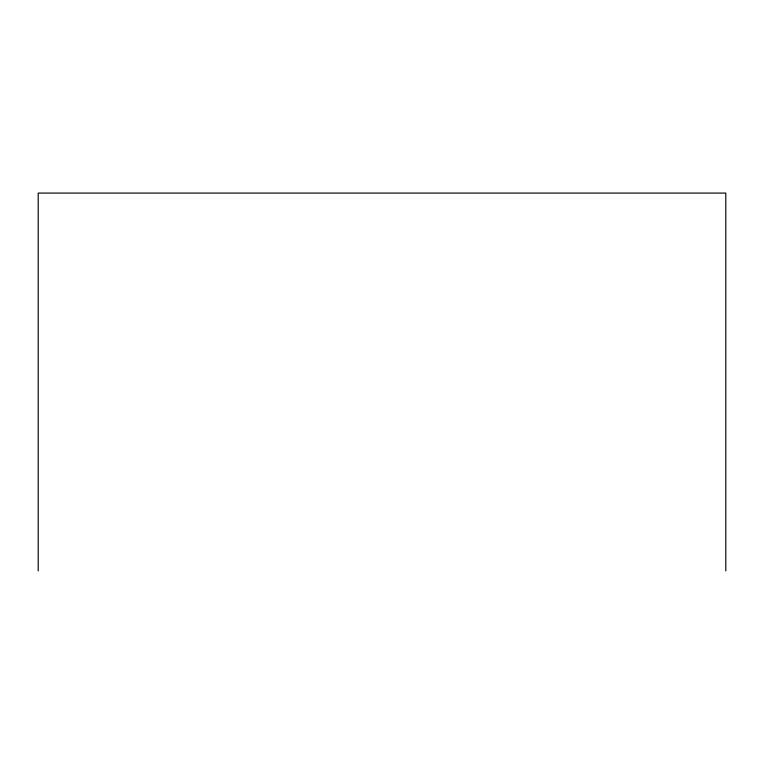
<?xml version="1.0" encoding="UTF-8"?>
<svg xmlns="http://www.w3.org/2000/svg" width="764" height="764" viewBox="0 0 764 764"><rect width="100%" height="100%" fill="white"/><g stroke="black" fill="none" stroke-linecap="round" stroke-linejoin="round"><path stroke-width="1.15" d="M725.8 570.918L725.8 193.082L38.2 193.082L38.2 570.918"/></g></svg>
